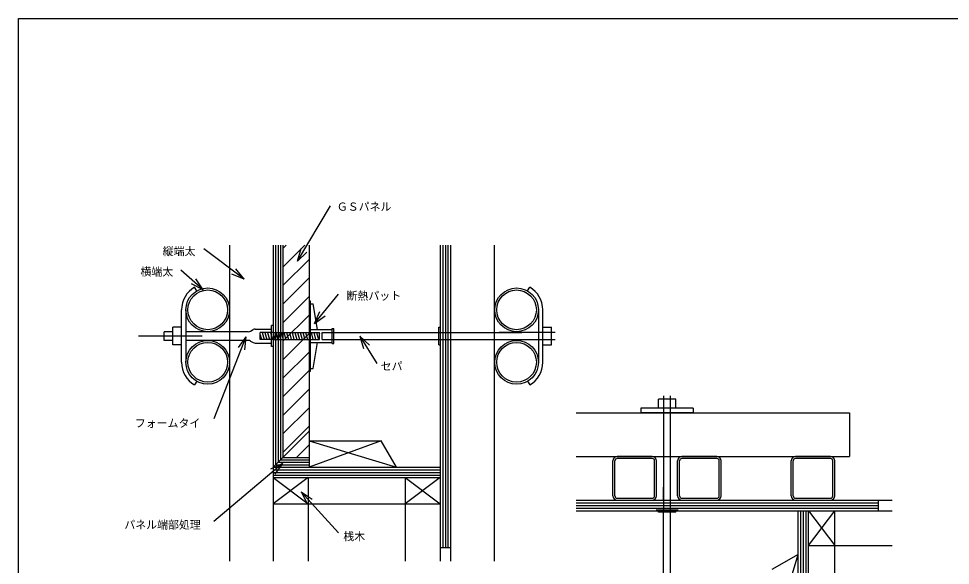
# Model space of a CAD drawing. Units: millimetres on the paper, with parts at other scales. Extents: x -206 to 194, y -698 to 482.
# Drawn here: x -205.8 to 7.5, y -543.3 to -418.1 of the extents above; entities that cross this region are included whole.
import ezdxf
from ezdxf.enums import TextEntityAlignment as Align

# ---------------------------------------------------------------- set-up
doc = ezdxf.new("R2010")
doc.units = ezdxf.units.MM
doc.layers.add('0-0', color=7, linetype='Continuous')
doc.layers.add('1-4', color=7, linetype='Continuous')
doc.styles.add('ＭＳ ゴシック', font='')
doc.styles.get('ＭＳ ゴシック').set_extended_font_data('MS Gothic')

msp = doc.modelspace()

# ---------------------------------------------------------------- linework, layer by layer
at = {"layer": '0-0'}
msp.add_lwpolyline([(-205.849, -418.142), (194.151, -418.142), (194.151, -698.142), (-205.849, -698.142)], close=True, dxfattribs=at)
at = {"layer": '1-4'}
for p, q in [((-142.011, -473.653), (-134.466, -461.011)), ((-154.245, -477.731), (-163.42, -470.798)), ((-157.558, -469.986), (-157.558, -542.313)), ((-147.558, -469.986), (-147.558, -529.186)), ((-147.008, -469.986), (-147.008, -520.236)), ((-146.458, -469.986), (-146.458, -519.686)), ((-145.908, -469.986), (-145.908, -519.136)), ((-145.358, -469.986), (-145.358, -518.586)), ((-145.358, -475.002), (-140.341, -469.986)), ((-145.358, -470.76), (-144.584, -469.986)), ((-142.011, -473.653), (-141.192, -470.767)), ((-139.358, -469.986), (-139.358, -520.786)), ((-109.358, -469.986), (-109.358, -539.186)), ((-108.758, -469.986), (-108.758, -539.186)), ((-108.158, -469.986), (-108.158, -539.186)), ((-107.558, -469.986), (-107.558, -539.186)), ((-106.958, -469.986), (-106.958, -539.186)), ((-96.958, -469.986), (-96.958, -542.313)), ((-145.358, -479.245), (-139.358, -473.245)), ((-142.011, -473.653), (-139.859, -471.563)), ((-154.245, -477.731), (-156.089, -475.365)), ((-163.624, -480.178), (-168.722, -475.692)), ((-163.624, -480.178), (-165.287, -477.681)), ((-154.245, -477.731), (-157.025, -476.604)), ((-145.358, -483.488), (-139.358, -477.488)), ((-163.624, -480.178), (-166.312, -478.846)), ((-165.058, -480.456), (-165.558, -479.59)), ((-89.358, -480.456), (-88.858, -479.59)), ((-145.358, -487.73), (-139.358, -481.73)), ((-138.136, -487.926), (-132.631, -481.197)), ((-139.058, -482.786), (-139.258, -482.786)), ((-139.058, -483.386), (-138.458, -483.386)), ((-137.458, -489.286), (-138.458, -483.386)), ((-168.558, -496.786), (-168.558, -484.786)), ((-167.558, -484.786), (-167.558, -496.786)), ((-145.358, -491.973), (-139.358, -485.973)), ((-138.136, -487.926), (-136.902, -485.192)), ((-138.136, -487.926), (-135.701, -486.175)), ((-86.858, -484.786), (-86.858, -496.786)), ((-85.858, -496.786), (-85.858, -484.786)), ((-147.958, -493.186), (-147.958, -488.386)), ((-147.558, -488.386), (-147.958, -488.386)), ((-109.258, -493.286), (-109.258, -488.286)), ((-172.558, -491.786), (-172.558, -489.786)), ((-170.558, -489.786), (-172.558, -489.786)), ((-168.558, -488.786), (-170.558, -488.786)), ((-153.265, -489.786), (-167.558, -489.786)), ((-152.765, -489.652), (-152.19, -489.32)), ((-151.69, -489.186), (-147.958, -489.186)), ((-147.558, -489.986), (-150.558, -489.986)), ((-150.558, -491.586), (-150.558, -489.986)), ((-150.558, -490.528), (-150.274, -491.586)), ((-150.082, -489.986), (-149.653, -491.586)), ((-149.461, -489.986), (-149.032, -491.586)), ((-148.84, -489.986), (-148.411, -491.586)), ((-148.218, -489.986), (-147.79, -491.586)), ((-147.597, -489.986), (-147.168, -491.586)), ((-147.558, -489.986), (-139.258, -489.986)), ((-146.976, -489.986), (-146.547, -491.586)), ((-146.355, -489.986), (-145.926, -491.586)), ((-145.734, -489.986), (-145.305, -491.586)), ((-145.358, -496.216), (-139.358, -490.216)), ((-145.113, -489.986), (-144.684, -491.586)), ((-144.491, -489.986), (-144.063, -491.586)), ((-143.87, -489.986), (-143.441, -491.586)), ((-143.249, -489.986), (-142.82, -491.586)), ((-142.628, -489.986), (-142.199, -491.586)), ((-142.007, -489.986), (-141.578, -491.586)), ((-141.386, -489.986), (-140.957, -491.586)), ((-140.764, -489.986), (-140.336, -491.586)), ((-140.143, -489.986), (-139.715, -491.586)), ((-139.522, -489.986), (-139.093, -491.586)), ((-139.258, -489.986), (-136.958, -489.986)), ((-139.058, -489.286), (-134.058, -489.286)), ((-138.901, -489.986), (-138.472, -491.586)), ((-138.28, -489.986), (-137.851, -491.586)), ((-137.659, -489.986), (-137.23, -491.586)), ((-137.037, -489.986), (-136.958, -490.283)), ((-136.358, -489.986), (-133.658, -489.986)), ((-136.358, -491.586), (-136.358, -489.986)), ((-134.058, -492.486), (-134.058, -489.086)), ((-134.058, -489.086), (-133.658, -489.086)), ((-133.658, -492.486), (-133.658, -489.086)), ((-133.658, -489.986), (-109.658, -489.986)), ((-109.658, -489.986), (-90.647, -489.986)), ((-83.045, -489.986), (-95.858, -489.986)), ((-85.858, -488.786), (-83.858, -488.786)), ((-163.814, -490.786), (-178.436, -490.786)), ((-170.558, -491.786), (-172.558, -491.786)), ((-153.265, -491.786), (-167.558, -491.786)), ((-153.837, -490.985), (-161.177, -509.744)), ((-153.837, -490.985), (-155.616, -493.4)), ((-153.837, -490.985), (-154.17, -493.966)), ((-152.765, -491.92), (-152.19, -492.252)), ((-151.69, -492.386), (-147.958, -492.386)), ((-147.558, -491.586), (-150.558, -491.586)), ((-147.558, -491.586), (-139.258, -491.586)), ((-139.058, -492.286), (-134.058, -492.286)), ((-138.458, -498.186), (-137.458, -492.286)), ((-136.358, -491.586), (-133.658, -491.586)), ((-134.058, -492.486), (-133.658, -492.486)), ((-133.658, -491.586), (-109.658, -491.586)), ((-127.738, -490.781), (-123.863, -497.102)), ((-127.738, -490.781), (-125.561, -492.846)), ((-127.738, -490.781), (-126.885, -493.657)), ((-109.658, -491.586), (-90.647, -491.586)), ((-95.858, -491.586), (-83.045, -491.586)), ((-147.558, -493.186), (-147.958, -493.186)), ((-145.358, -500.458), (-139.358, -494.458)), ((-109.658, -492.786), (-109.258, -492.786)), ((-145.358, -504.701), (-139.358, -498.701)), ((-139.058, -498.186), (-138.458, -498.186)), ((-165.058, -501.116), (-165.558, -501.982)), ((-89.358, -501.116), (-88.858, -501.982)), ((-145.358, -508.944), (-139.358, -502.944)), ((-59.397, -507.255), (-59.397, -505.255)), ((-58.197, -504.441), (-58.197, -531.055)), ((-56.597, -531.055), (-56.597, -504.441)), ((-145.358, -513.186), (-139.358, -507.186)), ((-51.397, -507.255), (-63.397, -507.255)), ((-63.397, -507.255), (-63.397, -508.255)), ((-51.397, -507.255), (-51.397, -508.255)), ((-78.197, -508.355), (-15.633, -508.355)), ((-63.397, -508.255), (-51.397, -508.255)), ((-15.633, -508.355), (-15.633, -518.355)), ((-145.358, -517.429), (-139.358, -511.429)), ((-147.558, -520.786), (-139.358, -512.586)), ((-142.272, -518.586), (-139.358, -515.672)), ((-139.358, -514.786), (-122.822, -514.786)), ((-122.822, -514.786), (-139.358, -520.786)), ((-139.358, -514.786), (-119.358, -520.786)), ((-119.358, -520.786), (-122.822, -514.786)), ((-145.477, -519.939), (-161.177, -533.192)), ((-145.477, -519.939), (-148.192, -521.214)), ((-145.477, -519.939), (-147.19, -522.401)), ((-147.008, -520.236), (-139.358, -520.236)), ((-146.458, -519.686), (-139.358, -519.686)), ((-145.908, -519.136), (-139.358, -519.136)), ((-145.358, -518.586), (-139.358, -518.586)), ((-78.197, -518.355), (-15.633, -518.355)), ((-69.797, -527.355), (-69.797, -519.355)), ((-69.337, -527.355), (-69.337, -519.355)), ((-60.797, -518.355), (-68.797, -518.355)), ((-60.797, -518.815), (-68.797, -518.815)), ((-60.257, -527.355), (-60.257, -519.355)), ((-59.797, -527.355), (-59.797, -519.355)), ((-54.997, -527.355), (-54.997, -519.355)), ((-54.537, -527.355), (-54.537, -519.355)), ((-45.997, -518.355), (-53.997, -518.355)), ((-45.997, -518.815), (-53.997, -518.815)), ((-45.457, -527.355), (-45.457, -519.355)), ((-44.997, -527.355), (-44.997, -519.355)), ((-28.997, -527.355), (-28.997, -519.355)), ((-28.537, -527.355), (-28.537, -519.355)), ((-19.997, -518.355), (-27.997, -518.355)), ((-19.997, -518.815), (-27.997, -518.815)), ((-19.457, -527.355), (-19.457, -519.355)), ((-18.997, -527.355), (-18.997, -519.355)), ((-147.558, -520.786), (-139.358, -520.786)), ((-147.558, -521.386), (-109.358, -521.386)), ((-147.558, -521.986), (-109.358, -521.986)), ((-147.558, -522.586), (-109.358, -522.586)), ((-139.358, -520.786), (-109.358, -520.786)), ((-147.558, -523.186), (-109.358, -523.186)), ((-147.558, -523.186), (-139.558, -529.186)), ((-139.558, -523.186), (-147.558, -529.186)), ((-139.558, -523.186), (-139.558, -529.186)), ((-117.358, -523.186), (-117.358, -529.186)), ((-117.358, -523.186), (-109.358, -529.186)), ((-109.358, -523.186), (-117.358, -529.186)), ((-141.195, -526.463), (-132.631, -535.843)), ((-141.195, -526.463), (-138.668, -528.08)), ((-141.195, -526.463), (-139.815, -529.127)), ((-58.197, -528.355), (-58.197, -525.355)), ((-56.597, -528.355), (-56.597, -525.355)), ((-78.197, -528.355), (-8.997, -528.355)), ((-78.197, -528.955), (-8.997, -528.955)), ((-68.797, -527.895), (-60.797, -527.895)), ((-68.797, -528.355), (-60.797, -528.355)), ((-53.997, -527.895), (-45.997, -527.895)), ((-53.997, -528.355), (-45.997, -528.355)), ((-27.997, -527.895), (-19.997, -527.895)), ((-27.997, -528.355), (-19.997, -528.355)), ((-8.997, -530.755), (-8.997, -528.355)), ((-8.997, -528.355), (-5.871, -528.355)), ((-147.558, -529.186), (-139.558, -529.186)), ((-147.558, -529.186), (-147.558, -542.313)), ((-139.558, -529.186), (-139.558, -542.313)), ((-139.558, -529.186), (-117.358, -529.186)), ((-117.358, -529.186), (-109.358, -529.186)), ((-117.358, -529.186), (-117.358, -542.313)), ((-78.197, -529.555), (-8.997, -529.555)), ((-78.197, -530.155), (-8.997, -530.155)), ((-78.197, -530.755), (-8.997, -530.755)), ((-54.897, -530.655), (-59.897, -530.655)), ((-58.197, -555.055), (-58.197, -531.055)), ((-56.597, -555.055), (-56.597, -531.055)), ((-55.397, -531.055), (-55.397, -530.655)), ((-27.397, -560.755), (-27.397, -530.755)), ((-26.797, -568.955), (-26.797, -530.755)), ((-26.197, -568.955), (-26.197, -530.755)), ((-25.597, -568.955), (-25.597, -530.755)), ((-24.997, -568.955), (-24.997, -530.755)), ((-24.997, -538.755), (-18.997, -530.755)), ((-24.997, -530.755), (-18.997, -538.755)), ((-18.997, -538.755), (-18.997, -530.755)), ((-8.997, -530.755), (-5.871, -530.755)), ((-109.358, -539.186), (-106.958, -539.186)), ((-109.358, -539.186), (-109.358, -542.313)), ((-106.958, -539.186), (-106.958, -542.313)), ((-24.997, -538.755), (-18.997, -538.755)), ((-18.997, -538.755), (-5.871, -538.755)), ((-18.997, -560.955), (-18.997, -538.755)), ((-27.397, -540.755), (-33.397, -544.219)), ((-33.397, -560.755), (-27.397, -540.755))]:
    msp.add_line(p, q, dxfattribs=at)
for points in [[(-139.258, -498.786), (-139.058, -498.786), (-139.058, -482.786)], [(-168.558, -492.786), (-170.558, -492.786), (-170.558, -488.786)], [(-139.258, -491.586), (-136.958, -491.586), (-136.958, -489.986)], [(-109.658, -492.786), (-109.658, -488.786), (-109.258, -488.786)], [(-85.858, -492.786), (-83.858, -492.786), (-83.858, -488.786)], [(-55.397, -507.255), (-55.397, -505.255), (-59.397, -505.255)], [(-55.397, -531.055), (-59.397, -531.055), (-59.397, -530.655)]]:
    msp.add_lwpolyline(points, dxfattribs=at)
for centre, radius in [((-162.558, -484.786), 5), ((-91.858, -484.786), 5), ((-162.558, -484.786), 4.54), ((-91.858, -484.786), 4.54), ((-162.558, -496.786), 5), ((-162.558, -496.786), 4.54), ((-91.858, -496.786), 5), ((-91.858, -496.786), 4.54)]:
    msp.add_circle(centre, radius, dxfattribs=at)
for centre, radius, start, end in [((-162.558, -484.786), 6, 119.99998, 180), ((-91.858, -484.786), 6, 0.00137, 60.00137), ((-153.265, -488.786), 1, 270, 299.99998), ((-151.69, -490.186), 1, 89.99997, 119.99997), ((-153.265, -492.786), 1, 59.99998, 90), ((-151.69, -491.386), 1, 240, 270), ((-162.558, -496.786), 6, 180, 239.99997), ((-91.858, -496.786), 6, 300.00137, 0.00137), ((-68.797, -519.355), 1, 90, 180), ((-68.797, -519.355), 0.54, 90, 180), ((-60.797, -519.355), 1, 0, 90), ((-60.797, -519.355), 0.54, 0, 90), ((-53.997, -519.355), 1, 90, 180), ((-53.997, -519.355), 0.54, 90, 180), ((-45.997, -519.355), 1, 0, 90), ((-45.997, -519.355), 0.54, 0, 90), ((-27.997, -519.355), 1, 90, 180), ((-27.997, -519.355), 0.54, 90, 180), ((-19.997, -519.355), 1, 0, 90), ((-19.997, -519.355), 0.54, 0, 90), ((-68.797, -527.355), 1, 180, 270), ((-68.797, -527.355), 0.54, 180, 270), ((-60.797, -527.355), 1, 270, 0), ((-60.797, -527.355), 0.54, 270, 0), ((-53.997, -527.355), 1, 180, 270), ((-53.997, -527.355), 0.54, 180, 270), ((-45.997, -527.355), 1, 270, 0), ((-45.997, -527.355), 0.54, 270, 0), ((-27.997, -527.355), 1, 180, 270), ((-27.997, -527.355), 0.54, 180, 270), ((-19.997, -527.355), 1, 270, 0), ((-19.997, -527.355), 0.54, 270, 0)]:
    msp.add_arc(centre, radius, start, end, dxfattribs=at)

# ---------------------------------------------------------------- texts
at = {"layer": '1-4', "color": 4, "style": 'ＭＳ ゴシック'}
for s, p in [('ＧＳパネル', (-133.012, -462.655)), ('縦端太', (-172.865, -472.85)), ('横端太', (-177.963, -477.539)), ('断熱パット', (-130.769, -483.045)), ('セパ', (-122.956, -499.153)), ('フォームタイ', (-179.252, -512.203)), ('パネル端部処理', (-181.653, -535.447)), ('桟木', (-131.519, -538.098))]:
    msp.add_text(s, height=1.833, dxfattribs=at).set_placement(p, align=Align.BOTTOM_LEFT)

doc.saveas('drawing.dxf')
